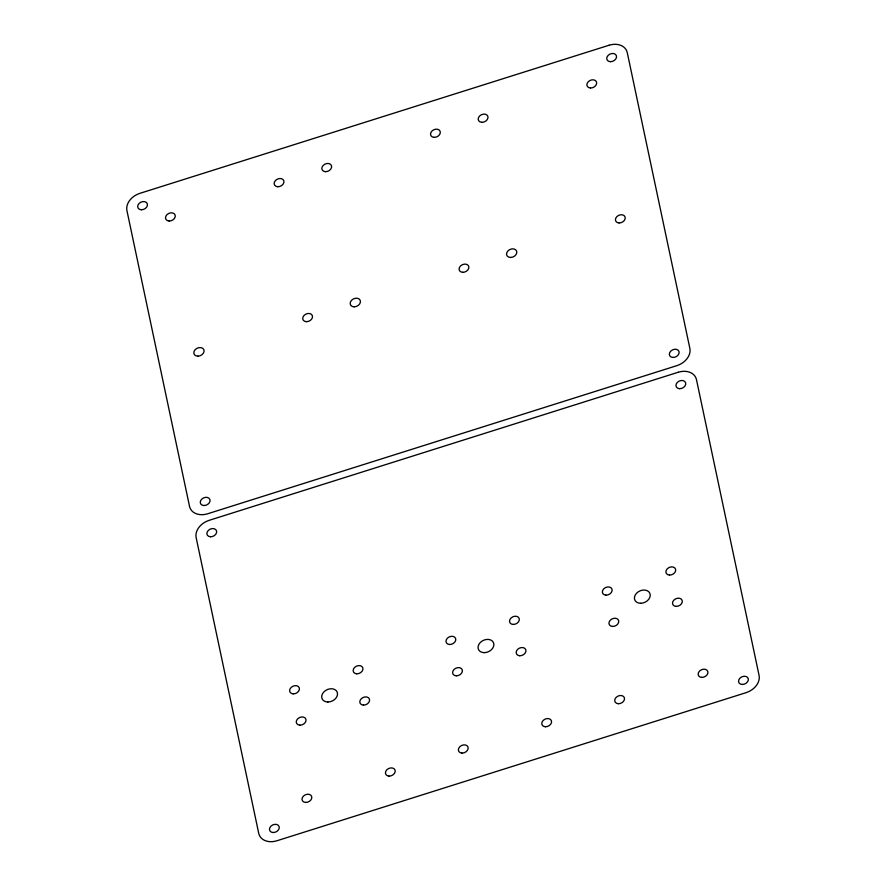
<?xml version="1.0" encoding="UTF-8"?>
<svg xmlns="http://www.w3.org/2000/svg" width="886" height="886" viewBox="0 0 886 886"><rect width="100%" height="100%" fill="white"/><g stroke="black" fill="none" stroke-linecap="round" stroke-linejoin="round"><path stroke-width="1.33" d="M609.025 45.252L139.955 193.325A16.502 12.459 -25.1 0 0 126.931 210.591L189.526 506.36A16.502 12.459 -25.1 0 0 207.767 513.747L676.838 365.663A16.502 12.459 -25.1 0 0 689.862 348.408L627.266 52.639A16.502 12.459 -25.1 0 0 609.025 45.252M678.233 372.253L209.162 520.337A16.502 12.459 -25.1 0 0 196.138 537.592L258.734 833.361A16.502 12.459 -25.1 0 0 276.975 840.748L746.045 692.675A16.502 12.459 -25.1 0 0 759.069 675.409L696.474 379.64A16.502 12.459 -25.1 0 0 678.233 372.253M742.136 684.457A5.117 3.865 -25.1 0 0 748.194 678.477A5.117 3.865 -25.1 0 0 739.987 678.111A5.117 3.865 -25.1 0 0 742.136 684.457M679.54 388.688A5.117 3.865 -25.1 0 0 685.598 382.708A5.117 3.865 -25.1 0 0 677.391 382.342A5.117 3.865 -25.1 0 0 679.54 388.688M273.065 832.53A5.117 3.865 -25.1 0 0 279.123 826.56A5.117 3.865 -25.1 0 0 270.917 826.184A5.117 3.865 -25.1 0 0 273.065 832.53M210.469 536.761A5.117 3.865 -25.1 0 0 216.527 530.792A5.117 3.865 -25.1 0 0 208.321 530.415A5.117 3.865 -25.1 0 0 210.469 536.761M640.622 603.288A8.251 6.224 -25.1 0 0 649.87 593.332A8.251 6.224 -25.1 0 0 636.469 593.332A8.251 6.224 -25.1 0 0 640.622 603.288M605.935 595.137A5.117 3.865 -25.1 0 0 611.993 589.168A5.117 3.865 -25.1 0 0 603.787 588.791A5.117 3.865 -25.1 0 0 605.935 595.137M612.558 626.446A5.117 3.865 -25.1 0 0 618.616 620.466A5.117 3.865 -25.1 0 0 610.41 620.089A5.117 3.865 -25.1 0 0 612.558 626.446M676.107 606.389A5.117 3.865 -25.1 0 0 682.165 600.409A5.117 3.865 -25.1 0 0 673.958 600.032A5.117 3.865 -25.1 0 0 676.107 606.389M669.484 575.08A5.117 3.865 -25.1 0 0 675.542 569.1A5.117 3.865 -25.1 0 0 667.335 568.734A5.117 3.865 -25.1 0 0 669.484 575.08M701.723 677.391A5.117 3.865 -25.1 0 0 707.781 671.411A5.117 3.865 -25.1 0 0 699.575 671.034A5.117 3.865 -25.1 0 0 701.723 677.391M618.317 703.717A5.117 3.865 -25.1 0 0 624.375 697.736A5.117 3.865 -25.1 0 0 616.169 697.36A5.117 3.865 -25.1 0 0 618.317 703.717M299.845 725.158A5.117 3.865 -25.1 0 0 305.903 719.188A5.117 3.865 -25.1 0 0 297.696 718.812A5.117 3.865 -25.1 0 0 299.845 725.158M356.759 673.803A5.117 3.865 -25.1 0 0 362.817 667.822A5.117 3.865 -25.1 0 0 354.61 667.446A5.117 3.865 -25.1 0 0 356.759 673.803M305.604 802.439A5.117 3.865 -25.1 0 0 311.662 796.459A5.117 3.865 -25.1 0 0 303.455 796.082A5.117 3.865 -25.1 0 0 305.604 802.439M389.009 776.103A5.117 3.865 -25.1 0 0 395.067 770.133A5.117 3.865 -25.1 0 0 386.861 769.757A5.117 3.865 -25.1 0 0 389.009 776.103M363.393 705.101A5.117 3.865 -25.1 0 0 369.451 699.12A5.117 3.865 -25.1 0 0 361.244 698.755A5.117 3.865 -25.1 0 0 363.393 705.101M293.222 693.86A5.117 3.865 -25.1 0 0 299.28 687.879A5.117 3.865 -25.1 0 0 291.073 687.503A5.117 3.865 -25.1 0 0 293.222 693.86M327.909 702.011A8.251 6.224 -25.1 0 0 337.156 692.055A8.251 6.224 -25.1 0 0 323.744 692.055A8.251 6.224 -25.1 0 0 327.909 702.011M484.265 652.65A8.251 6.224 -25.1 0 0 493.513 642.693A8.251 6.224 -25.1 0 0 480.112 642.693A8.251 6.224 -25.1 0 0 484.265 652.65M449.579 644.499A5.117 3.865 -25.1 0 0 455.637 638.518A5.117 3.865 -25.1 0 0 447.43 638.153A5.117 3.865 -25.1 0 0 449.579 644.499M456.201 675.808A5.117 3.865 -25.1 0 0 462.259 669.827A5.117 3.865 -25.1 0 0 454.053 669.451A5.117 3.865 -25.1 0 0 456.201 675.808M519.75 655.74A5.117 3.865 -25.1 0 0 525.808 649.77A5.117 3.865 -25.1 0 0 517.601 649.394A5.117 3.865 -25.1 0 0 519.75 655.74M513.127 624.442A5.117 3.865 -25.1 0 0 519.174 618.461A5.117 3.865 -25.1 0 0 510.967 618.085A5.117 3.865 -25.1 0 0 513.127 624.442M545.366 726.753A5.117 3.865 -25.1 0 0 551.424 720.772A5.117 3.865 -25.1 0 0 543.218 720.396A5.117 3.865 -25.1 0 0 545.366 726.753M461.96 753.078A5.117 3.865 -25.1 0 0 468.018 747.097A5.117 3.865 -25.1 0 0 459.812 746.721A5.117 3.865 -25.1 0 0 461.96 753.078M354.201 306.822A5.36 4.053 -25.1 0 0 360.214 300.343A5.36 4.053 -25.1 0 0 351.498 300.343A5.36 4.053 -25.1 0 0 354.201 306.822M462.669 272.312A5.117 3.865 -25.1 0 0 468.727 266.332A5.117 3.865 -25.1 0 0 460.521 265.955A5.117 3.865 -25.1 0 0 462.669 272.312M434.107 137.363A5.117 3.865 -25.1 0 0 440.165 131.383A5.117 3.865 -25.1 0 0 431.958 131.017A5.117 3.865 -25.1 0 0 434.107 137.363M325.439 171.674A5.117 3.865 -25.1 0 0 331.497 165.693A5.117 3.865 -25.1 0 0 323.29 165.317A5.117 3.865 -25.1 0 0 325.439 171.674M169.082 221.024A5.117 3.865 -25.1 0 0 175.14 215.054A5.117 3.865 -25.1 0 0 166.933 214.678A5.117 3.865 -25.1 0 0 169.082 221.024M277.75 186.724A5.117 3.865 -25.1 0 0 283.808 180.744A5.117 3.865 -25.1 0 0 275.601 180.367A5.117 3.865 -25.1 0 0 277.75 186.724M306.312 321.673A5.117 3.865 -25.1 0 0 312.37 315.693A5.117 3.865 -25.1 0 0 304.164 315.316A5.117 3.865 -25.1 0 0 306.312 321.673M197.844 356.172A5.36 4.053 -25.1 0 0 203.858 349.704A5.36 4.053 -25.1 0 0 195.141 349.704A5.36 4.053 -25.1 0 0 197.844 356.172M510.557 257.461A5.36 4.053 -25.1 0 0 516.571 250.982A5.36 4.053 -25.1 0 0 507.855 250.993A5.36 4.053 -25.1 0 0 510.557 257.461M619.026 222.951A5.117 3.865 -25.1 0 0 625.084 216.97A5.117 3.865 -25.1 0 0 616.877 216.594A5.117 3.865 -25.1 0 0 619.026 222.951M590.464 88.002A5.117 3.865 -25.1 0 0 596.522 82.033A5.117 3.865 -25.1 0 0 588.315 81.656A5.117 3.865 -25.1 0 0 590.464 88.002M481.796 122.312A5.117 3.865 -25.1 0 0 487.854 116.332A5.117 3.865 -25.1 0 0 479.647 115.955A5.117 3.865 -25.1 0 0 481.796 122.312M141.262 209.76A5.117 3.865 -25.1 0 0 147.32 203.78A5.117 3.865 -25.1 0 0 139.113 203.415A5.117 3.865 -25.1 0 0 141.262 209.76M203.858 505.529A5.117 3.865 -25.1 0 0 209.916 499.549A5.117 3.865 -25.1 0 0 201.709 499.183A5.117 3.865 -25.1 0 0 203.858 505.529M610.332 61.688A5.117 3.865 -25.1 0 0 616.39 55.707A5.117 3.865 -25.1 0 0 608.184 55.331A5.117 3.865 -25.1 0 0 610.332 61.688M672.928 357.457A5.117 3.865 -25.1 0 0 678.986 351.476A5.117 3.865 -25.1 0 0 670.78 351.1A5.117 3.865 -25.1 0 0 672.928 357.457"/></g></svg>
